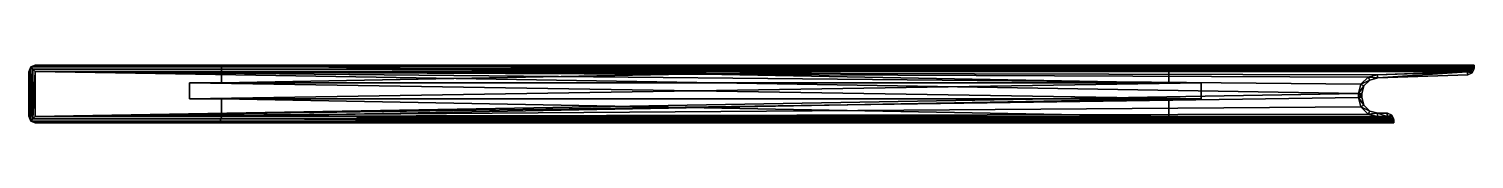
# Model space of a CAD drawing. Header units: centimetres. Extents: x -22.5 to 22.5, y -1.8 to 0.
import ezdxf

# ---------------------------------------------------------------- set-up
doc = ezdxf.new("R2010")
doc.units = ezdxf.units.CM
doc.header["$MEASUREMENT"] = 0
for name, color, linetype in [('CAB_DOOR_FRAMES', 32, 'Continuous'), ('CAB_DOOR_GLASS', 254, 'Continuous'), ('CAB_DOORS', 31, 'Continuous')]:
    doc.layers.add(name, color=color, linetype=linetype)

msp = doc.modelspace()

# ---------------------------------------------------------------- meshes
at = {"layer": 'CAB_DOOR_FRAMES', "color": 32}
mesh = msp.add_polyface(dxfattribs=at)
corners = [(22.4, -0.088, 66.261), (22.4, -0.088, 0.039), (22.386, -0.123, 66.285), (22.386, -0.123, 0.015), (22.366, -0.172, 0.006), (22.366, -0.172, 66.294), (19.485, -0.3, 66.3), (22.285, -0.208, 66.3), (19.485, -0.3), (22.285, -0.208), (19.198, -0.377, 66.3), (19.198, -0.377), (22.304, -0.2, 66.3), (22.304, -0.2), (18.977, -0.598, 66.3), (18.977, -0.598), (18.9, -0.887, 66.3), (18.9, -0.887), (18.9, -1.013, 66.3), (18.9, -1.013), (18.977, -1.302, 66.3), (18.977, -1.302), (19.198, -1.523, 66.3), (19.198, -1.523), (19.487, -1.6, 66.3), (19.487, -1.6), (19.78, -1.6, 66.3), (19.78, -1.6), (22.4, -0.059, 66.241), (22.4, -0.059, 0.059), (22.4, -0.015, 0.123), (22.4, -0.015, 66.177), (22.4, 0, 0.2), (22.4, 0, 66.1), (19.865, -1.635, 0.007), (19.865, -1.635, 66.293), (19.882, -1.677, 66.285), (19.882, -1.677, 0.015), (19.9, -1.72, 0.044), (19.9, -1.72, 66.256), (19.9, -1.741, 66.241), (19.9, -1.741, 0.059), (19.9, -1.785, 0.123), (19.9, -1.785, 66.177), (19.9, -1.8, 0.2), (19.9, -1.8, 66.1), (22.5, -0.015, 66.177), (22.5, -0.059, 66.241), (22.5, -0.108, 66.274), (22.494, -0.123, 66.285), (22.463, -0.2, 66.3), (22.444, -0.246, 66.3), (22.308, -0.308, 66.3), (19.5, -0.4, 66.3), (19.25, -0.467, 66.3), (19.067, -0.65, 66.3), (19, -0.9, 66.3), (19, -1, 66.3), (19.067, -1.25, 66.3), (19.25, -1.433, 66.3), (19.5, -1.5, 66.3), (19.8, -1.5, 66.3), (19.941, -1.559, 66.3), (19.959, -1.6, 66.3), (19.99, -1.677, 66.285), (20, -1.7, 66.269), (20, -1.741, 66.241), (20, -1.785, 66.177), (20, -1.8, 66.1), (22.5, 0, 66.1), (22.5, -0.015, 0.123), (22.5, 0, 0.2), (19.959, -1.6), (19.99, -1.677, 0.015), (22.5, -0.059, 0.059), (22.5, -0.108, 0.026), (22.494, -0.123, 0.015), (22.463, -0.2), (20, -1.7, 0.031), (20, -1.741, 0.059), (20, -1.785, 0.123), (20, -1.8, 0.2), (22.444, -0.246), (22.308, -0.308), (19.5, -0.4), (19.25, -0.467), (19.067, -0.65), (19, -0.9), (19, -1), (19.067, -1.25), (19.25, -1.433), (19.5, -1.5), (19.8, -1.5), (19.941, -1.559)]
mesh.append_faces([[corners[k] for k in face] for face in [(8, 7, 9), (11, 6, 8), (15, 10, 11), (17, 14, 15), (19, 16, 17), (21, 18, 19), (23, 20, 21), (25, 22, 23), (27, 24, 25), (32, 31, 33), (27, 35, 26), (43, 44, 45), (46, 28, 47), (49, 0, 2), (50, 5, 12), (64, 35, 36), (66, 39, 40), (66, 43, 67), (67, 45, 68), (69, 31, 46), (70, 32, 71), (74, 30, 70), (80, 41, 79), (81, 42, 80), (81, 67, 68), (45, 81, 68), (82, 52, 83), (83, 53, 84), (84, 54, 85), (85, 55, 86), (86, 56, 87), (87, 57, 88), (88, 58, 89), (89, 59, 90), (90, 60, 91), (91, 61, 92), (92, 62, 93), (32, 69, 71), (46, 71, 69)]], dxfattribs={"vtx0": -1, "color": 32})
mesh.append_faces([[corners[k] for k in face] for face in [(4, 2, 3), (9, 12, 13), (1, 28, 29), (29, 28, 30), (38, 36, 37), (42, 40, 41), (47, 0, 48), (48, 0, 49), (49, 5, 50), (52, 7, 53), (57, 18, 58), (58, 20, 59), (26, 60, 24), (63, 35, 64), (64, 39, 65), (65, 39, 66), (76, 1, 75), (79, 38, 78), (75, 49, 76), (77, 50, 82), (78, 66, 79), (79, 66, 80), (93, 63, 72), (70, 47, 74), (13, 82, 9), (8, 84, 11), (11, 85, 15), (88, 17, 87), (19, 89, 21), (25, 91, 27)]], dxfattribs={"vtx0": -1, "vtx1": -1, "color": 32})
mesh.append_faces([[corners[k] for k in face] for face in [(2, 1, 3), (12, 4, 13), (30, 28, 31), (36, 34, 37), (40, 38, 41), (42, 43, 40), (51, 12, 7), (53, 6, 10), (54, 10, 14), (55, 14, 16), (56, 16, 18), (59, 20, 22), (60, 22, 24), (26, 61, 60), (26, 62, 61), (34, 72, 73), (1, 74, 75), (4, 76, 77), (38, 73, 78), (76, 49, 50), (80, 66, 67), (64, 78, 73), (63, 73, 72), (47, 75, 74), (70, 46, 47), (9, 83, 84), (15, 85, 86), (17, 86, 87), (88, 19, 17), (21, 89, 90), (23, 90, 91), (27, 92, 93)]], dxfattribs={"vtx0": -1, "vtx2": -1, "color": 32})
mesh.append_faces([[corners[k] for k in face] for face in [(0, 1, 2), (6, 7, 8), (10, 6, 11), (5, 4, 12), (14, 10, 15), (16, 14, 17), (18, 16, 19), (20, 18, 21), (22, 20, 23), (24, 22, 25), (26, 24, 27), (0, 28, 1), (34, 35, 27), (35, 34, 36), (39, 38, 40), (31, 28, 46), (28, 0, 47), (2, 5, 49), (50, 12, 51), (26, 35, 63), (36, 39, 64), (40, 43, 66), (43, 45, 67), (33, 31, 69), (30, 32, 70), (27, 72, 34), (37, 34, 73), (29, 30, 74), (29, 74, 1), (3, 76, 4), (13, 4, 77), (37, 73, 38), (42, 41, 80), (44, 42, 81), (48, 49, 75), (65, 66, 78), (44, 81, 45), (51, 52, 82), (52, 53, 83), (53, 54, 84), (54, 55, 85), (55, 56, 86), (56, 57, 87), (57, 58, 88), (58, 59, 89), (59, 60, 90), (60, 61, 91), (61, 62, 92), (65, 78, 64), (33, 69, 32), (48, 75, 47), (72, 27, 93)]], dxfattribs={"vtx1": -1, "color": 32})
mesh.append_faces([[corners[k] for k in face] for face in [(32, 30, 31), (42, 44, 43), (52, 51, 7), (7, 6, 53), (57, 56, 18), (18, 20, 58), (60, 59, 22), (56, 55, 16), (55, 54, 14), (54, 53, 10), (77, 76, 50), (81, 80, 67), (63, 64, 73), (70, 71, 46), (82, 83, 9), (8, 9, 84), (84, 85, 11), (88, 89, 19), (25, 23, 91), (91, 92, 27), (23, 21, 90), (17, 15, 86)]], dxfattribs={"vtx1": -1, "vtx2": -1, "color": 32})
mesh.append_faces([[corners[k] for k in face] for face in [(4, 5, 2), (9, 7, 12), (38, 39, 36), (26, 63, 62), (76, 3, 1), (79, 41, 38), (50, 51, 82), (93, 62, 63), (13, 77, 82)]], dxfattribs={"vtx2": -1, "color": 32})
at = {"layer": 'CAB_DOOR_GLASS', "color": 254}
mesh = msp.add_polyface(dxfattribs=at)
corners = [(-17.5, -1.05, 5), (-17.5, -1.05, 61.3), (-17.5, -0.55, 5), (-17.5, -0.55, 61.3), (14, -1.05, 61.3), (14, -0.55, 61.3), (14, -1.05, 5), (14, -0.55, 5)]
mesh.append_faces([[corners[k] for k in face] for face in [(2, 1, 3), (3, 4, 5), (5, 6, 7), (7, 0, 2), (4, 0, 6), (7, 3, 5)]], dxfattribs={"vtx0": -1, "color": 254})
mesh.append_faces([[corners[k] for k in face] for face in [(0, 1, 2), (1, 4, 3), (4, 6, 5), (6, 0, 7), (1, 0, 4), (2, 3, 7)]], dxfattribs={"vtx1": -1, "color": 254})
at = {"layer": 'CAB_DOORS', "color": 31}
mesh = msp.add_polyface(dxfattribs=at)
corners = [(-17.5, -1.05, 61.3), (-17.5, -1.05, 5), (-17.5, -0.55, 61.3), (-17.5, -0.55, 5), (14, -1.05, 61.3), (14, -0.55, 61.3), (14, -1.05, 5), (14, -0.55, 5), (-16.5, -1.05, 60.3), (13, -1.05, 60.3), (-16.5, -1.05, 6), (13, -1.05, 6), (13, -0.55, 6), (-16.5, -0.55, 6), (-16.5, -0.55, 60.3), (13, -0.55, 60.3), (-16.5, 0, 6), (13, 0, 6), (13, -1.6, 6), (-16.5, -1.6, 6), (-16.5, 0, 60.3), (-16.5, -1.6, 60.3), (13, 0, 60.3), (-16.515, -1.677, 5.985), (-16.515, -1.677, 60.315), (-16.559, -1.741, 5.941), (-16.559, -1.741, 60.359), (-16.623, -1.785, 5.877), (-16.623, -1.785, 60.423), (-16.7, -1.8, 5.8), (-16.7, -1.8, 60.5), (13.015, -1.677, 60.315), (13, -1.6, 60.3), (13.059, -1.741, 60.359), (13.123, -1.785, 60.423), (13.2, -1.8, 60.5), (13.015, -1.677, 5.985), (13.059, -1.741, 5.941), (13.123, -1.785, 5.877), (13.2, -1.8, 5.8), (19.9, -1.72, 66.256), (19.9, -1.72, 0.044), (19.882, -1.677, 66.285), (19.882, -1.677, 0.015), (19.865, -1.635, 0.007), (19.865, -1.635, 66.293), (19.487, -1.6, 66.3), (19.78, -1.6, 66.3), (19.487, -1.6), (19.78, -1.6), (19.198, -1.523, 66.3), (19.198, -1.523), (18.977, -1.302, 66.3), (18.977, -1.302), (18.9, -1.013, 66.3), (18.9, -1.013), (18.9, -0.887, 66.3), (18.9, -0.887), (18.977, -0.598, 66.3), (18.977, -0.598), (19.198, -0.377, 66.3), (19.198, -0.377), (19.485, -0.3, 66.3), (19.485, -0.3), (22.285, -0.208, 66.3), (22.285, -0.208), (22.304, -0.2, 66.3), (22.304, -0.2), (22.366, -0.172, 0.006), (22.366, -0.172, 66.294), (22.386, -0.123, 66.285), (22.386, -0.123, 0.015), (22.4, -0.088, 0.039), (22.4, -0.088, 66.261), (22.4, -0.059, 66.241), (22.4, -0.059, 0.059), (22.4, -0.015, 0.123), (22.4, -0.015, 66.177), (22.4, 0, 0.2), (22.4, 0, 66.1), (19.9, -1.741, 66.241), (19.9, -1.741, 0.059), (19.9, -1.785, 0.123), (19.9, -1.785, 66.177), (19.9, -1.8, 0.2), (19.9, -1.8, 66.1), (-22.3, -1.8, 66.1), (-22.337, -1.785, 66.177), (-22.441, -1.741, 66.241), (-22.377, -1.677, 66.285), (-22.3, -1.6, 66.3), (-22.3, -0.2, 66.3), (-22.377, -0.123, 66.285), (-22.441, -0.059, 66.241), (-22.337, -0.015, 66.177), (-22.3, 0, 66.1), (-22.3, 0, 0.2), (-22.485, -0.163, 66.177), (-22.485, -1.637, 66.177), (-22.5, -0.2, 66.1), (-22.5, -1.6, 66.1), (-22.337, -0.015, 0.123), (-22.377, -1.677, 0.015), (-22.3, -1.6), (-22.441, -0.059, 0.059), (-22.485, -0.163, 0.123), (-22.485, -1.637, 0.123), (-22.5, -0.2, 0.2), (-22.5, -1.6, 0.2), (-22.441, -1.741, 0.059), (-22.377, -0.123, 0.015), (-22.3, -0.2), (-22.337, -1.785, 0.123), (-22.3, -1.8, 0.2)]
mesh.append_faces([[corners[k] for k in face] for face in [(2, 1, 3), (5, 0, 2), (7, 4, 5), (3, 6, 7), (16, 12, 17), (18, 10, 19), (20, 13, 16), (19, 8, 21), (17, 15, 22), (22, 14, 20), (24, 19, 21), (26, 23, 24), (28, 25, 26), (30, 27, 28), (31, 21, 32), (33, 24, 31), (34, 26, 33), (35, 28, 34), (36, 32, 18), (37, 31, 36), (38, 33, 37), (39, 34, 38), (23, 18, 19), (25, 36, 23), (27, 37, 25), (29, 38, 27), (21, 9, 32), (32, 11, 18), (48, 47, 49), (49, 45, 44), (50, 48, 51), (53, 50, 51), (55, 52, 53), (57, 54, 55), (59, 56, 57), (61, 58, 59), (63, 60, 61), (65, 62, 63), (77, 78, 79), (84, 83, 85), (86, 83, 87), (87, 80, 88), (89, 40, 42), (46, 45, 47), (66, 62, 64), (92, 69, 70), (93, 73, 74), (93, 77, 94), (94, 79, 95), (91, 89, 90), (92, 88, 89), (88, 97, 98), (98, 99, 100), (96, 76, 101), (101, 75, 104), (107, 106, 108), (105, 109, 106), (109, 82, 112), (112, 84, 113), (102, 111, 103), (109, 110, 102), (109, 87, 88), (108, 99, 107)]], dxfattribs={"vtx0": -1, "color": 31})
mesh.append_faces([[corners[k] for k in face] for face in [(8, 0, 9), (0, 10, 1), (4, 9, 0), (13, 3, 12), (3, 14, 2), (44, 42, 43), (68, 66, 67), (72, 70, 71), (76, 74, 75), (41, 80, 81), (81, 80, 82), (88, 40, 89), (89, 45, 90), (90, 45, 46), (54, 90, 52), (90, 56, 91), (60, 91, 58), (91, 62, 66), (91, 69, 92), (92, 73, 93), (16, 96, 20), (96, 17, 78), (95, 20, 96), (48, 44, 103), (35, 85, 30), (113, 87, 112), (112, 87, 109), (109, 98, 106), (107, 97, 105), (104, 94, 101), (51, 103, 53), (53, 103, 55), (55, 103, 57), (59, 111, 61), (61, 111, 63)]], dxfattribs={"vtx0": -1, "vtx1": -1, "color": 31})
mesh.append_faces([[corners[k] for k in face] for face in [(1, 10, 11), (6, 11, 9), (2, 14, 15), (5, 15, 12), (42, 41, 43), (66, 65, 67), (70, 68, 71), (74, 72, 75), (76, 77, 74), (82, 80, 83), (90, 50, 52), (91, 56, 58), (78, 17, 22), (79, 22, 20), (44, 102, 103), (72, 110, 104), (68, 111, 110), (41, 109, 102), (35, 84, 85), (84, 39, 29), (113, 29, 30), (98, 108, 106), (97, 104, 105), (94, 96, 101), (57, 103, 111), (63, 111, 67)]], dxfattribs={"vtx0": -1, "vtx2": -1, "color": 31})
mesh.append_faces([[corners[k] for k in face] for face in [(0, 1, 2), (4, 0, 5), (6, 4, 7), (1, 6, 3), (13, 12, 16), (11, 10, 18), (14, 13, 20), (10, 8, 19), (12, 15, 17), (15, 14, 22), (23, 19, 24), (25, 23, 26), (27, 25, 28), (29, 27, 30), (24, 21, 31), (26, 24, 33), (28, 26, 34), (30, 28, 35), (31, 32, 36), (33, 31, 37), (34, 33, 38), (35, 34, 39), (36, 18, 23), (37, 36, 25), (38, 37, 27), (39, 38, 29), (8, 9, 21), (9, 11, 32), (40, 41, 42), (46, 47, 48), (47, 45, 49), (46, 48, 50), (52, 50, 53), (54, 52, 55), (56, 54, 57), (58, 56, 59), (60, 58, 61), (62, 60, 63), (64, 62, 65), (64, 65, 66), (69, 68, 70), (73, 72, 74), (40, 80, 41), (85, 83, 86), (83, 80, 87), (80, 40, 88), (42, 45, 89), (46, 50, 90), (66, 69, 91), (70, 73, 92), (74, 77, 93), (77, 79, 94), (92, 89, 91), (93, 88, 92), (93, 97, 88), (97, 99, 98), (78, 76, 96), (43, 102, 44), (76, 75, 101), (105, 106, 107), (104, 109, 105), (71, 110, 72), (75, 72, 104), (67, 111, 68), (71, 68, 110), (81, 109, 41), (43, 41, 102), (81, 82, 109), (82, 84, 112), (110, 111, 102), (104, 110, 109), (86, 87, 113), (100, 108, 98), (100, 99, 108), (93, 104, 97), (95, 96, 94), (48, 103, 51), (65, 63, 67)]], dxfattribs={"vtx1": -1, "color": 31})
mesh.append_faces([[corners[k] for k in face] for face in [(8, 10, 0), (4, 6, 9), (6, 1, 11), (3, 7, 12), (13, 14, 3), (7, 5, 12), (5, 2, 15), (76, 78, 77), (84, 82, 83), (54, 56, 90), (60, 62, 91), (16, 17, 96), (95, 79, 20), (79, 78, 22), (85, 86, 30), (35, 39, 84), (86, 113, 30), (113, 84, 29), (59, 57, 111)]], dxfattribs={"vtx1": -1, "vtx2": -1, "color": 31})
mesh.append_faces([[corners[k] for k in face] for face in [(44, 45, 42), (68, 69, 66), (72, 73, 70), (48, 49, 44), (109, 88, 98), (107, 99, 97), (104, 93, 94)]], dxfattribs={"vtx2": -1, "color": 31})

doc.saveas('drawing.dxf')
